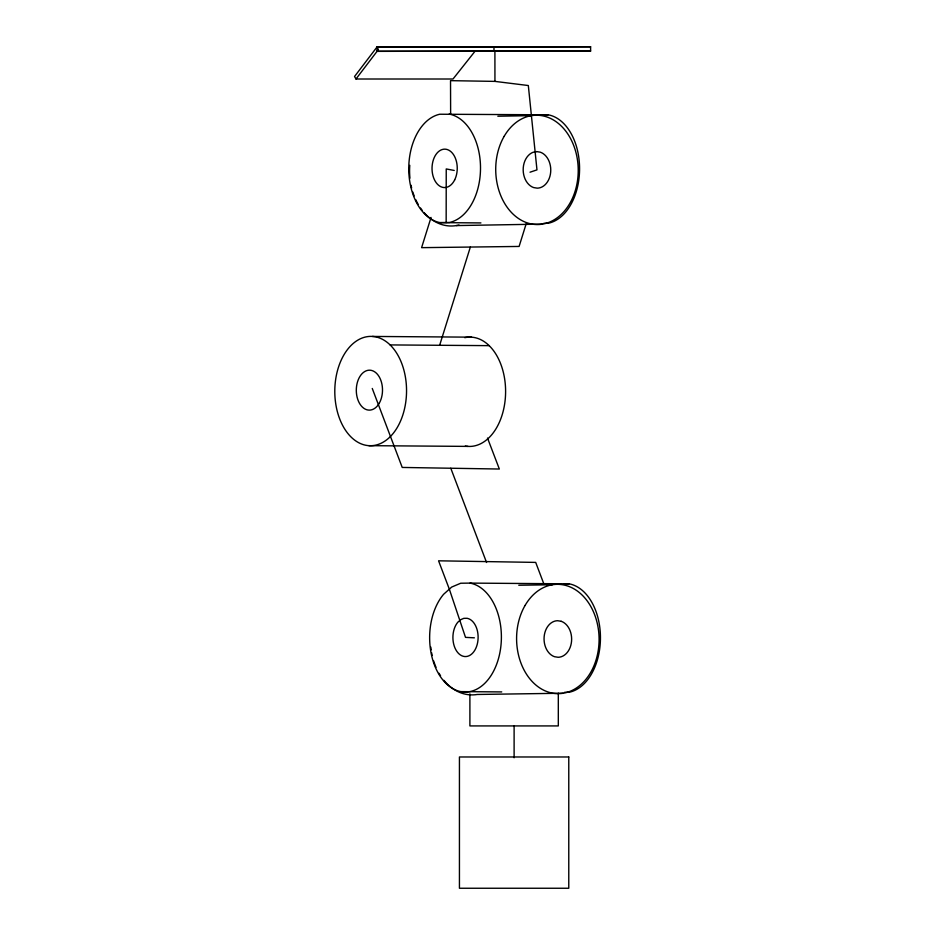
<?xml version="1.0" encoding="UTF-8"?>
<svg xmlns="http://www.w3.org/2000/svg" width="935" height="935" viewBox="0 0 935 935"><rect width="100%" height="100%" fill="white"/><g stroke="black" fill="none" stroke-linecap="round" stroke-linejoin="round"><path stroke-width="1.4" d="M446.159 222.53L446.24 168.943L454.235 170.462M431.047 217.434L421.603 247.658L519.1 246.443L526.23 223.605M439.649 345.284L470.352 247.05M590.604 46.75L376.98 47.054L377.039 51.343L590.616 51.039L590.604 46.75L376.98 47.054L354.552 76.506L355.978 79.007L453.019 79.007L474.957 51.343M355.978 79.007L378.406 49.555L376.98 47.054M530.028 172.204L536.971 169.878L528.322 85.529L494.942 81.392L450.53 80.655L450.635 114.234M543.866 223.266L548.553 223.185A54.662 35.869 -89.6 0 0 579.571 168.464A54.662 35.869 -89.6 0 0 548.202 114.806L439.777 114.234A54.662 35.869 -89.6 0 0 408.759 168.966A54.662 35.869 -89.6 0 0 440.128 222.623L480.917 222.927M538.841 114.958L548.202 114.806M497.829 116.22L531.407 115.648M440.128 222.623L449.49 222.472A54.662 35.869 -89.6 0 0 480.508 167.739A54.662 35.869 -89.6 0 0 449.151 114.082M456.373 225.58L542.522 224.108M470.083 583.101L460.721 583.23L451.687 587.063L443.587 594.309A54.662 35.869 -89.6 0 0 443.763 681.042A54.662 35.869 -89.6 0 0 498.706 657.808A54.662 35.869 -89.6 0 0 470.083 583.101L569.146 583.826A54.662 35.869 -89.6 0 1 600.445 637.565A54.662 35.869 -89.6 0 1 569.368 692.216L564.682 692.274M564.459 583.884L569.146 583.826M518.773 585.24L552.351 584.761M563.337 693.232L477.189 694.471A54.662 41.245 89.2 0 1 443.915 680.341M376.98 51.331L590.616 51.039M372.434 336.436A54.662 35.869 -89.6 0 1 400.823 420.388A54.662 35.869 -89.6 0 1 338.762 416.332A54.662 35.869 -89.6 0 1 372.434 336.436L471.497 337.161M390.117 344.921L489.18 345.646M368.904 445.668L467.967 446.392M460.943 691.62L501.733 691.923M474.372 637.822L465.513 637.366L449.338 589.167L438.573 560.813L535.697 562.402L543.714 583.545M487.509 438.059L499.348 469.031L402.225 467.442L372.259 388.457M450.787 468.236L486.562 562.496M494.907 51.191L494.942 81.392M493.972 46.75L493.984 51.039M558.312 693.186L558.312 725.922L469.896 725.922L469.896 693.863M514.11 725.922L514.11 757.771M440.549 675.736A54.662 41.245 89.2 0 1 439.041 673.27M436.026 667.31A54.662 41.245 89.2 0 1 433.63 660.881M432.18 655.482A54.662 41.245 89.2 0 1 431.608 652.7M431.152 649.883A54.662 41.245 89.2 0 1 430.813 647.078M459.027 225.019A54.662 41.245 89 0 1 423.987 212.514M422.211 210.352A54.662 41.245 89 0 1 420.516 208.049M418.202 204.379A54.662 41.245 89 0 1 415.748 199.658M414.147 195.882A54.662 41.245 89 0 1 412.779 191.991M411.645 187.97A54.662 41.245 89 0 1 411.026 185.2M409.951 178.188A54.662 41.245 89 0 1 409.775 165.32M464.8 337.675A54.662 35.869 -89.6 0 1 505.601 391.04A54.662 35.869 -89.6 0 1 465.303 446.065M460.651 619.683L457.811 622.231A19.214 12.611 -89.6 0 0 457.869 652.712A19.214 12.611 -89.6 0 0 477.177 644.542A19.214 12.611 -89.6 0 0 467.126 618.292L463.83 618.339L460.651 619.683M536.678 151.599L533.125 152.265A18.279 13.791 89 0 0 523.179 170.077A18.279 13.791 89 0 0 533.675 187.584L537.251 188.157A18.279 13.791 89 0 0 550.68 172.063A18.279 13.791 89 0 0 540.266 152.171L536.678 151.599M568.772 756.976L459.436 756.976L459.436 888.25L568.772 888.25L568.772 756.976M561.164 621.284L557.587 620.711A18.279 13.791 89.2 0 0 544.135 636.805A18.279 13.791 89.2 0 0 554.525 656.709L558.113 657.282A18.279 13.791 89.2 0 0 571.554 641.188A18.279 13.791 89.2 0 0 561.164 621.284M525.049 605.483A54.662 41.245 89.2 0 0 552.573 693.151A54.662 41.245 89.2 0 0 595.911 618.351A54.662 41.245 89.2 0 0 525.049 605.483M454.679 179.882A19.214 12.611 -89.6 0 0 446.217 149.284A19.214 12.611 -89.6 0 0 433.01 175.909A19.214 12.611 -89.6 0 0 454.679 179.882M504.14 136.358A54.662 41.245 89 0 0 531.758 224.038A54.662 41.245 89 0 0 575.013 149.238A54.662 41.245 89 0 0 504.14 136.358M379.4 402.973A19.974 13.102 -89.6 0 0 371.756 370.482A19.974 13.102 -89.6 0 0 357.065 396.989A19.974 13.102 -89.6 0 0 379.4 402.973"/></g></svg>
